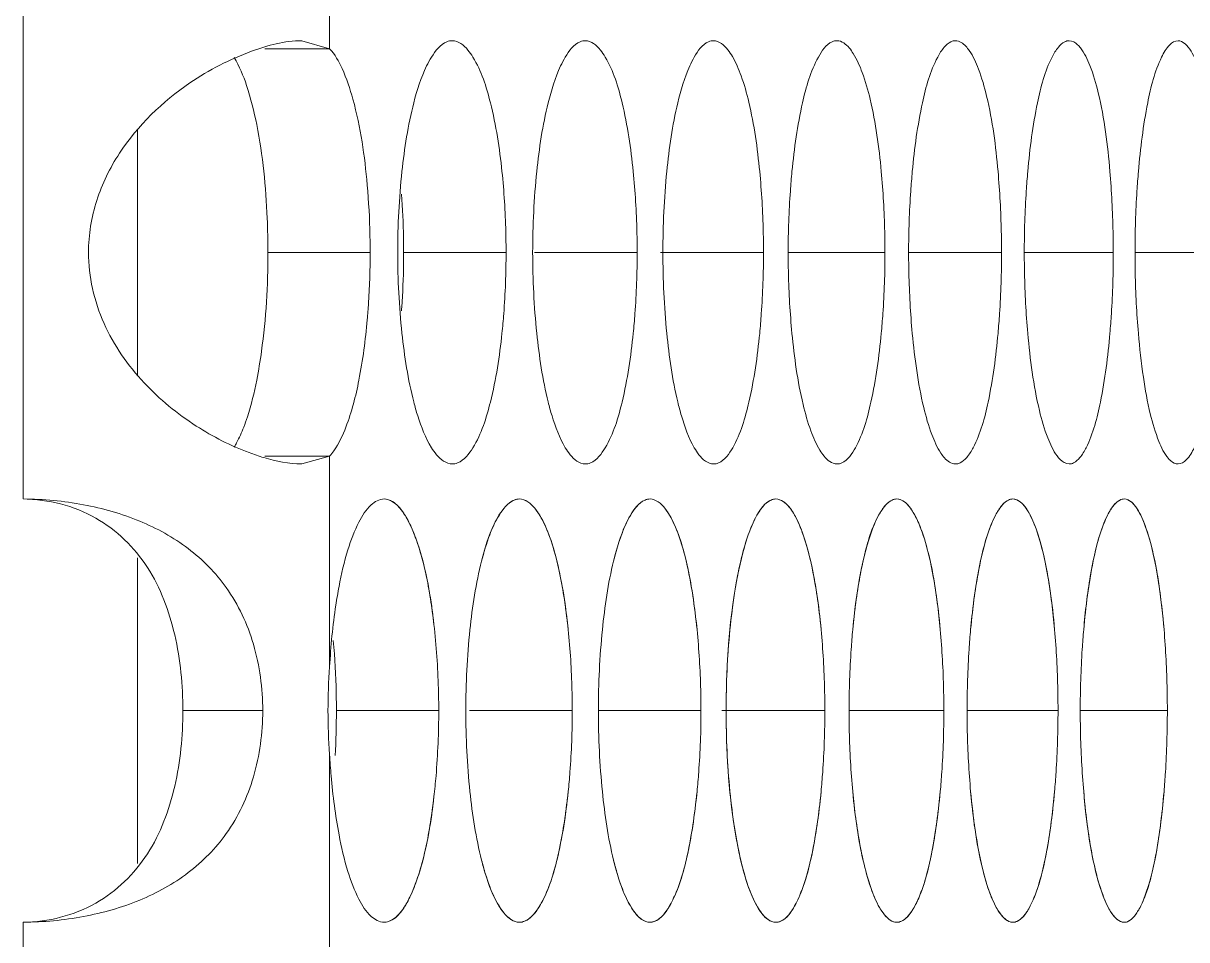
# Model space of a CAD drawing. Header units: millimetres. Extents: x 1177 to 4147, y 93 to 2194.
# Drawn here: x 2891.19 to 2907.68, y 1407.81 to 1420.8 of the extents above; entities that cross this region are included whole.
import ezdxf

# ---------------------------------------------------------------- set-up
doc = ezdxf.new("R2010")
doc.units = ezdxf.units.MM
doc.header["$LTSCALE"] = 0.1
doc.layers.get('0').update_dxf_attribs({"lineweight": 13})
doc.layers.add('标注', color=251, linetype='Continuous', lineweight=9)

msp = doc.modelspace()

# ---------------------------------------------------------------- linework, layer by layer
for p, q in [((2895.532, 1420.441), (2895.532, 1423.428)), ((2891.191, 1414.058), (2891.191, 1421.049)), ((2891.191, 1414.058), (2891.191, 1421.049)), ((2895.532, 1411.679), (2895.532, 1414.666)), ((2895.532, 1407.45), (2895.532, 1410.437)), ((2891.191, 1401.068), (2891.191, 1408.058)), ((2891.191, 1401.068), (2891.191, 1408.058))]:
    msp.add_line(p, q)
at = {"layer": '标注'}
for p, q in [((2895.532, 1420.441), (2895.137, 1420.553)), ((2894.616, 1420.441), (2895.532, 1420.441)), ((2892.81, 1419.292), (2892.81, 1415.815)), ((2894.658, 1417.554), (2896.106, 1417.554)), ((2896.581, 1417.554), (2898.032, 1417.554)), ((2898.435, 1417.554), (2899.89, 1417.554)), ((2900.221, 1417.554), (2901.68, 1417.554)), ((2902.029, 1417.554), (2903.401, 1417.554)), ((2903.736, 1417.554), (2905.053, 1417.554)), ((2905.375, 1417.554), (2906.636, 1417.554)), ((2906.944, 1417.554), (2908.15, 1417.554)), ((2894.616, 1414.666), (2895.532, 1414.666)), ((2895.137, 1414.554), (2895.532, 1414.666)), ((2892.81, 1413.226), (2892.81, 1408.891)), ((2892.81, 1413.226), (2892.81, 1408.891)), ((2893.453, 1411.058), (2894.584, 1411.058)), ((2893.453, 1411.058), (2894.584, 1411.058)), ((2895.628, 1411.058), (2897.078, 1411.058)), ((2895.628, 1411.058), (2897.078, 1411.058)), ((2897.516, 1411.058), (2898.97, 1411.058)), ((2897.516, 1411.058), (2898.97, 1411.058)), ((2899.337, 1411.058), (2900.794, 1411.058)), ((2899.337, 1411.058), (2900.794, 1411.058)), ((2901.089, 1411.058), (2902.549, 1411.058)), ((2901.089, 1411.058), (2902.549, 1411.058)), ((2902.892, 1411.058), (2904.235, 1411.058)), ((2902.892, 1411.058), (2904.235, 1411.058)), ((2904.564, 1411.058), (2905.853, 1411.058)), ((2904.564, 1411.058), (2905.853, 1411.058)), ((2906.168, 1411.058), (2907.402, 1411.058)), ((2906.168, 1411.058), (2907.402, 1411.058))]:
    msp.add_line(p, q, dxfattribs=at)
for centre, radius, start, end in [((2904.136, 1411.051), 8.627, 175.8208, 179.9495), ((2904.136, 1411.051), 8.627, 175.8208, 179.9495), ((2904.136, 1411.066), 8.627, 180.0505, 184.1792), ((2904.136, 1411.066), 8.627, 180.0505, 184.1792), ((2884.338, 1411.058), 11.29, 356.7614, 0.0035), ((2884.338, 1411.058), 11.29, 356.7614, 0.0035)]:
    msp.add_arc(centre, radius, start, end, dxfattribs=at)
for points, knots in [([(2895.137, 1420.553), (2894.895, 1420.553), (2894.332, 1420.403), (2893.824, 1420.139), (2893.553, 1419.955)], [0, 0, 0, 0, 0.425121, 1, 1, 1, 1]), ([(2897.27, 1420.554), (2897.244, 1420.554), (2897.116, 1420.524), (2897.03, 1420.409), (2896.976, 1420.322)], [0, 0, 0, 0, 0.199148, 1, 1, 1, 1]), ([(2897.563, 1420.322), (2897.541, 1420.356), (2897.472, 1420.459), (2897.356, 1420.554), (2897.27, 1420.554)], [0, 0, 0, 0, 0.321082, 1, 1, 1, 1]), ([(2899.155, 1420.554), (2899.131, 1420.554), (2899.005, 1420.524), (2898.923, 1420.408), (2898.871, 1420.322)], [0, 0, 0, 0, 0.196477, 1, 1, 1, 1]), ([(2899.437, 1420.322), (2899.417, 1420.356), (2899.351, 1420.458), (2899.239, 1420.554), (2899.155, 1420.554)], [0, 0, 0, 0, 0.324295, 1, 1, 1, 1]), ([(2900.972, 1420.554), (2900.948, 1420.554), (2900.825, 1420.523), (2900.748, 1420.408), (2900.699, 1420.322)], [0, 0, 0, 0, 0.193636, 1, 1, 1, 1]), ([(2901.239, 1420.33), (2901.22, 1420.363), (2901.158, 1420.46), (2901.052, 1420.554), (2900.972, 1420.554)], [0, 0, 0, 0, 0.326204, 1, 1, 1, 1]), ([(2902.72, 1420.554), (2902.698, 1420.554), (2902.577, 1420.522), (2902.505, 1420.407), (2902.458, 1420.322)], [0, 0, 0, 0, 0.190615, 1, 1, 1, 1]), ([(2902.951, 1420.373), (2902.934, 1420.4), (2902.879, 1420.48), (2902.788, 1420.554), (2902.72, 1420.554)], [0, 0, 0, 0, 0.321102, 1, 1, 1, 1]), ([(2904.4, 1420.554), (2904.378, 1420.554), (2904.315, 1420.537), (2904.225, 1420.453), (2904.174, 1420.371), (2904.148, 1420.322)], [0, 0, 0, 0, 0.185665, 0.530478, 1, 1, 1, 1]), ([(2904.595, 1420.415), (2904.58, 1420.436), (2904.532, 1420.499), (2904.456, 1420.554), (2904.4, 1420.554)], [0, 0, 0, 0, 0.314447, 1, 1, 1, 1]), ([(2906.011, 1420.554), (2905.99, 1420.554), (2905.928, 1420.536), (2905.843, 1420.453), (2905.794, 1420.371), (2905.769, 1420.322)], [0, 0, 0, 0, 0.182292, 0.52599, 1, 1, 1, 1]), ([(2906.17, 1420.453), (2906.158, 1420.468), (2906.117, 1420.516), (2906.055, 1420.554), (2906.011, 1420.554)], [0, 0, 0, 0, 0.305886, 1, 1, 1, 1]), ([(2907.553, 1420.554), (2907.509, 1420.554), (2907.404, 1420.483), (2907.351, 1420.384), (2907.321, 1420.322)], [0, 0, 0, 0, 0.389659, 1, 1, 1, 1]), ([(2907.677, 1420.487), (2907.667, 1420.497), (2907.633, 1420.53), (2907.586, 1420.554), (2907.553, 1420.554)], [0, 0, 0, 0, 0.295107, 1, 1, 1, 1]), ([(2896.065, 1418.508), (2896.029, 1418.917), (2895.951, 1419.482), (2895.738, 1420.123), (2895.608, 1420.36), (2895.532, 1420.441)], [0, 0, 0, 0, 0.608781, 0.835781, 1, 1, 1, 1]), ([(2905.003, 1418.701), (2904.971, 1419.059), (2904.909, 1419.552), (2904.747, 1420.121), (2904.651, 1420.334), (2904.595, 1420.415)], [0, 0, 0, 0, 0.608586, 0.834685, 1, 1, 1, 1]), ([(2906.588, 1418.701), (2906.556, 1419.074), (2906.495, 1419.585), (2906.328, 1420.166), (2906.229, 1420.378), (2906.17, 1420.453)], [0, 0, 0, 0, 0.619614, 0.843153, 1, 1, 1, 1]), ([(2908.104, 1418.701), (2908.087, 1418.912), (2908.045, 1419.301), (2907.954, 1419.822), (2907.84, 1420.21), (2907.739, 1420.42), (2907.677, 1420.487)], [0, 0, 0, 0, 0.343252, 0.632232, 0.852748, 1, 1, 1, 1]), ([(2894.499, 1419.364), (2894.462, 1419.551), (2894.382, 1419.877), (2894.255, 1420.191), (2894.179, 1420.314)], [0, 0, 0, 0, 0.568754, 1, 1, 1, 1]), ([(2896.976, 1420.322), (2896.95, 1420.281), (2896.841, 1420.076), (2896.77, 1419.853), (2896.724, 1419.674)], [0, 0, 0, 0, 0.20579, 1, 1, 1, 1]), ([(2897.974, 1418.701), (2897.94, 1419.028), (2897.855, 1419.581), (2897.683, 1420.125), (2897.563, 1420.322)], [0, 0, 0, 0, 0.587706, 1, 1, 1, 1]), ([(2898.871, 1420.322), (2898.847, 1420.281), (2898.741, 1420.075), (2898.673, 1419.852), (2898.629, 1419.674)], [0, 0, 0, 0, 0.205098, 1, 1, 1, 1]), ([(2899.834, 1418.701), (2899.801, 1419.028), (2899.719, 1419.579), (2899.555, 1420.124), (2899.437, 1420.322)], [0, 0, 0, 0, 0.588565, 1, 1, 1, 1]), ([(2900.699, 1420.322), (2900.675, 1420.281), (2900.573, 1420.075), (2900.508, 1419.852), (2900.465, 1419.674)], [0, 0, 0, 0, 0.204414, 1, 1, 1, 1]), ([(2901.626, 1418.701), (2901.594, 1419.03), (2901.531, 1419.489), (2901.38, 1420.03), (2901.29, 1420.243), (2901.239, 1420.33)], [0, 0, 0, 0, 0.590197, 0.820528, 1, 1, 1, 1]), ([(2902.458, 1420.322), (2902.347, 1420.122), (2902.192, 1419.578), (2902.115, 1419.028), (2902.083, 1418.701)], [0, 0, 0, 0, 0.410076, 1, 1, 1, 1]), ([(2903.349, 1418.701), (2903.316, 1419.045), (2903.254, 1419.52), (2903.098, 1420.075), (2903.004, 1420.289), (2902.951, 1420.373)], [0, 0, 0, 0, 0.598831, 0.827178, 1, 1, 1, 1]), ([(2904.148, 1420.322), (2904.041, 1420.121), (2903.893, 1419.577), (2903.818, 1419.028), (2903.788, 1418.701)], [0, 0, 0, 0, 0.409275, 1, 1, 1, 1]), ([(2905.769, 1420.322), (2905.666, 1420.12), (2905.525, 1419.576), (2905.453, 1419.027), (2905.424, 1418.701)], [0, 0, 0, 0, 0.408497, 1, 1, 1, 1]), ([(2907.321, 1420.322), (2907.222, 1420.119), (2907.088, 1419.575), (2907.019, 1419.027), (2906.992, 1418.701)], [0, 0, 0, 0, 0.407744, 1, 1, 1, 1]), ([(2893.553, 1419.955), (2893.164, 1419.69), (2892.628, 1419.177), (2892.197, 1418.301), (2892.116, 1417.802), (2892.116, 1417.554)], [0, 0, 0, 0, 0.48685, 0.742674, 1, 1, 1, 1]), ([(2896.724, 1419.674), (2896.642, 1419.355), (2896.533, 1418.649), (2896.497, 1417.936), (2896.497, 1417.554)], [0, 0, 0, 0, 0.462348, 1, 1, 1, 1]), ([(2898.629, 1419.674), (2898.549, 1419.355), (2898.445, 1418.648), (2898.409, 1417.936), (2898.409, 1417.554)], [0, 0, 0, 0, 0.462125, 1, 1, 1, 1]), ([(2900.465, 1419.674), (2900.388, 1419.355), (2900.288, 1418.648), (2900.254, 1417.936), (2900.254, 1417.554)], [0, 0, 0, 0, 0.461908, 1, 1, 1, 1]), ([(2894.658, 1417.554), (2894.658, 1417.715), (2894.644, 1418.321), (2894.586, 1418.928), (2894.499, 1419.364)], [0, 0, 0, 0, 0.265985, 1, 1, 1, 1]), ([(2898.032, 1417.554), (2898.032, 1417.651), (2898.027, 1418.034), (2898.004, 1418.417), (2897.974, 1418.701)], [0, 0, 0, 0, 0.255763, 1, 1, 1, 1]), ([(2899.89, 1417.554), (2899.89, 1417.651), (2899.885, 1418.034), (2899.863, 1418.417), (2899.834, 1418.701)], [0, 0, 0, 0, 0.25579, 1, 1, 1, 1]), ([(2901.68, 1417.554), (2901.68, 1417.651), (2901.675, 1418.034), (2901.653, 1418.417), (2901.626, 1418.701)], [0, 0, 0, 0, 0.255815, 1, 1, 1, 1]), ([(2902.083, 1418.701), (2902.074, 1418.608), (2902.043, 1418.227), (2902.029, 1417.844), (2902.029, 1417.554)], [0, 0, 0, 0, 0.242084, 1, 1, 1, 1]), ([(2903.401, 1417.554), (2903.401, 1417.651), (2903.396, 1418.034), (2903.375, 1418.417), (2903.349, 1418.701)], [0, 0, 0, 0, 0.25584, 1, 1, 1, 1]), ([(2903.788, 1418.701), (2903.78, 1418.608), (2903.749, 1418.227), (2903.736, 1417.844), (2903.736, 1417.554)], [0, 0, 0, 0, 0.242044, 1, 1, 1, 1]), ([(2905.053, 1417.554), (2905.053, 1417.651), (2905.048, 1418.034), (2905.028, 1418.417), (2905.003, 1418.701)], [0, 0, 0, 0, 0.255864, 1, 1, 1, 1]), ([(2905.424, 1418.701), (2905.416, 1418.608), (2905.387, 1418.227), (2905.375, 1417.844), (2905.375, 1417.554)], [0, 0, 0, 0, 0.242005, 1, 1, 1, 1]), ([(2906.636, 1417.554), (2906.636, 1417.651), (2906.632, 1418.034), (2906.612, 1418.417), (2906.588, 1418.701)], [0, 0, 0, 0, 0.255886, 1, 1, 1, 1]), ([(2906.992, 1418.701), (2906.984, 1418.608), (2906.956, 1418.227), (2906.944, 1417.844), (2906.944, 1417.554)], [0, 0, 0, 0, 0.241968, 1, 1, 1, 1]), ([(2896.106, 1417.554), (2896.106, 1417.634), (2896.103, 1417.953), (2896.086, 1418.271), (2896.065, 1418.508)], [0, 0, 0, 0, 0.253876, 1, 1, 1, 1]), ([(2896.581, 1417.554), (2896.581, 1417.623), (2896.578, 1417.899), (2896.566, 1418.175), (2896.551, 1418.38)], [0, 0, 0, 0, 0.252958, 1, 1, 1, 1]), ([(2892.116, 1417.554), (2892.116, 1417.21), (2892.273, 1416.52), (2892.859, 1415.686), (2893.591, 1415.088), (2894.129, 1414.813), (2894.391, 1414.715)], [0, 0, 0, 0, 0.268228, 0.532568, 0.782157, 1, 1, 1, 1]), ([(2894.499, 1415.743), (2894.526, 1415.879), (2894.623, 1416.477), (2894.658, 1417.085), (2894.658, 1417.554)], [0, 0, 0, 0, 0.228138, 1, 1, 1, 1]), ([(2896.065, 1416.599), (2896.072, 1416.677), (2896.096, 1416.995), (2896.106, 1417.313), (2896.106, 1417.554)], [0, 0, 0, 0, 0.244708, 1, 1, 1, 1]), ([(2896.497, 1417.554), (2896.497, 1417.171), (2896.533, 1416.458), (2896.642, 1415.752), (2896.724, 1415.433)], [0, 0, 0, 0, 0.537652, 1, 1, 1, 1]), ([(2896.551, 1416.727), (2896.556, 1416.795), (2896.573, 1417.07), (2896.581, 1417.346), (2896.581, 1417.554)], [0, 0, 0, 0, 0.246013, 1, 1, 1, 1]), ([(2897.974, 1416.406), (2897.984, 1416.499), (2898.018, 1416.88), (2898.032, 1417.263), (2898.032, 1417.554)], [0, 0, 0, 0, 0.24218, 1, 1, 1, 1]), ([(2898.409, 1417.554), (2898.409, 1417.171), (2898.445, 1416.459), (2898.549, 1415.752), (2898.629, 1415.433)], [0, 0, 0, 0, 0.537875, 1, 1, 1, 1]), ([(2899.834, 1416.406), (2899.843, 1416.499), (2899.876, 1416.88), (2899.89, 1417.263), (2899.89, 1417.554)], [0, 0, 0, 0, 0.242136, 1, 1, 1, 1]), ([(2900.254, 1417.554), (2900.254, 1417.171), (2900.288, 1416.459), (2900.388, 1415.752), (2900.465, 1415.433)], [0, 0, 0, 0, 0.538092, 1, 1, 1, 1]), ([(2901.626, 1416.406), (2901.635, 1416.499), (2901.666, 1416.88), (2901.68, 1417.263), (2901.68, 1417.554)], [0, 0, 0, 0, 0.242094, 1, 1, 1, 1]), ([(2902.029, 1417.554), (2902.029, 1417.456), (2902.034, 1417.073), (2902.056, 1416.69), (2902.083, 1416.406)], [0, 0, 0, 0, 0.25582, 1, 1, 1, 1]), ([(2903.349, 1416.406), (2903.357, 1416.499), (2903.388, 1416.88), (2903.401, 1417.263), (2903.401, 1417.554)], [0, 0, 0, 0, 0.242053, 1, 1, 1, 1]), ([(2903.736, 1417.554), (2903.736, 1417.456), (2903.741, 1417.073), (2903.762, 1416.69), (2903.788, 1416.406)], [0, 0, 0, 0, 0.255845, 1, 1, 1, 1]), ([(2905.003, 1416.406), (2905.011, 1416.499), (2905.04, 1416.88), (2905.053, 1417.263), (2905.053, 1417.554)], [0, 0, 0, 0, 0.242014, 1, 1, 1, 1]), ([(2905.375, 1417.554), (2905.375, 1417.456), (2905.379, 1417.073), (2905.399, 1416.69), (2905.424, 1416.406)], [0, 0, 0, 0, 0.255868, 1, 1, 1, 1]), ([(2906.588, 1416.406), (2906.596, 1416.499), (2906.624, 1416.88), (2906.636, 1417.263), (2906.636, 1417.554)], [0, 0, 0, 0, 0.241977, 1, 1, 1, 1]), ([(2906.944, 1417.554), (2906.944, 1417.456), (2906.948, 1417.073), (2906.967, 1416.69), (2906.992, 1416.406)], [0, 0, 0, 0, 0.255891, 1, 1, 1, 1]), ([(2895.763, 1415.078), (2895.846, 1415.292), (2895.973, 1415.798), (2896.04, 1416.313), (2896.065, 1416.599)], [0, 0, 0, 0, 0.444382, 1, 1, 1, 1]), ([(2897.563, 1414.785), (2897.683, 1414.982), (2897.855, 1415.527), (2897.94, 1416.079), (2897.974, 1416.406)], [0, 0, 0, 0, 0.412294, 1, 1, 1, 1]), ([(2899.437, 1414.785), (2899.555, 1414.983), (2899.719, 1415.528), (2899.801, 1416.079), (2899.834, 1416.406)], [0, 0, 0, 0, 0.411435, 1, 1, 1, 1]), ([(2901.244, 1414.785), (2901.357, 1414.984), (2901.515, 1415.529), (2901.594, 1416.079), (2901.626, 1416.406)], [0, 0, 0, 0, 0.410597, 1, 1, 1, 1]), ([(2902.083, 1416.406), (2902.116, 1416.068), (2902.179, 1415.599), (2902.334, 1415.05), (2902.426, 1414.836), (2902.478, 1414.75)], [0, 0, 0, 0, 0.595352, 0.824536, 1, 1, 1, 1]), ([(2902.982, 1414.785), (2903.091, 1414.985), (2903.243, 1415.53), (2903.318, 1416.079), (2903.349, 1416.406)], [0, 0, 0, 0, 0.409781, 1, 1, 1, 1]), ([(2903.788, 1416.406), (2903.821, 1416.053), (2903.884, 1415.567), (2904.044, 1415.004), (2904.139, 1414.79), (2904.194, 1414.708)], [0, 0, 0, 0, 0.604767, 0.831791, 1, 1, 1, 1]), ([(2904.651, 1414.785), (2904.756, 1414.986), (2904.901, 1415.531), (2904.974, 1416.08), (2905.003, 1416.406)], [0, 0, 0, 0, 0.408988, 1, 1, 1, 1]), ([(2905.424, 1416.406), (2905.457, 1416.038), (2905.52, 1415.535), (2905.685, 1414.958), (2905.783, 1414.745), (2905.84, 1414.668)], [0, 0, 0, 0, 0.615423, 0.839991, 1, 1, 1, 1]), ([(2906.251, 1414.785), (2906.353, 1414.987), (2906.491, 1415.532), (2906.56, 1416.08), (2906.588, 1416.406)], [0, 0, 0, 0, 0.408219, 1, 1, 1, 1]), ([(2906.992, 1416.406), (2907.009, 1416.198), (2907.051, 1415.815), (2907.143, 1415.301), (2907.257, 1414.913), (2907.357, 1414.702), (2907.417, 1414.632)], [0, 0, 0, 0, 0.339935, 0.62764, 0.849308, 1, 1, 1, 1]), ([(2894.315, 1415.077), (2894.334, 1415.125), (2894.41, 1415.342), (2894.464, 1415.567), (2894.499, 1415.743)], [0, 0, 0, 0, 0.222237, 1, 1, 1, 1]), ([(2896.724, 1415.433), (2896.741, 1415.367), (2896.805, 1415.144), (2896.889, 1414.924), (2896.976, 1414.785)], [0, 0, 0, 0, 0.294324, 1, 1, 1, 1]), ([(2898.629, 1415.433), (2898.645, 1415.367), (2898.707, 1415.145), (2898.788, 1414.925), (2898.871, 1414.785)], [0, 0, 0, 0, 0.294922, 1, 1, 1, 1]), ([(2900.465, 1415.433), (2900.481, 1415.367), (2900.54, 1415.145), (2900.618, 1414.926), (2900.699, 1414.785)], [0, 0, 0, 0, 0.29551, 1, 1, 1, 1]), ([(2894.179, 1414.793), (2894.192, 1414.813), (2894.244, 1414.904), (2894.286, 1415.001), (2894.315, 1415.077)], [0, 0, 0, 0, 0.224904, 1, 1, 1, 1]), ([(2895.532, 1414.666), (2895.554, 1414.69), (2895.652, 1414.815), (2895.718, 1414.961), (2895.763, 1415.078)], [0, 0, 0, 0, 0.205277, 1, 1, 1, 1]), ([(2896.976, 1414.785), (2896.997, 1414.751), (2897.067, 1414.648), (2897.184, 1414.554), (2897.27, 1414.554)], [0, 0, 0, 0, 0.321073, 1, 1, 1, 1]), ([(2897.27, 1414.554), (2897.295, 1414.554), (2897.424, 1414.583), (2897.509, 1414.698), (2897.563, 1414.785)], [0, 0, 0, 0, 0.199481, 1, 1, 1, 1]), ([(2898.871, 1414.785), (2898.892, 1414.751), (2898.959, 1414.649), (2899.071, 1414.554), (2899.155, 1414.554)], [0, 0, 0, 0, 0.324264, 1, 1, 1, 1]), ([(2899.155, 1414.554), (2899.18, 1414.554), (2899.306, 1414.583), (2899.386, 1414.699), (2899.437, 1414.785)], [0, 0, 0, 0, 0.196798, 1, 1, 1, 1]), ([(2900.699, 1414.785), (2900.719, 1414.751), (2900.782, 1414.651), (2900.89, 1414.554), (2900.972, 1414.554)], [0, 0, 0, 0, 0.327612, 1, 1, 1, 1]), ([(2900.972, 1414.554), (2900.996, 1414.554), (2901.119, 1414.584), (2901.195, 1414.699), (2901.244, 1414.785)], [0, 0, 0, 0, 0.193945, 1, 1, 1, 1]), ([(2902.72, 1414.554), (2902.743, 1414.554), (2902.864, 1414.585), (2902.935, 1414.7), (2902.982, 1414.785)], [0, 0, 0, 0, 0.190909, 1, 1, 1, 1]), ([(2904.4, 1414.554), (2904.422, 1414.554), (2904.485, 1414.57), (2904.574, 1414.654), (2904.625, 1414.736), (2904.651, 1414.785)], [0, 0, 0, 0, 0.185919, 0.530524, 1, 1, 1, 1]), ([(2906.011, 1414.554), (2906.032, 1414.554), (2906.093, 1414.57), (2906.178, 1414.654), (2906.226, 1414.736), (2906.251, 1414.785)], [0, 0, 0, 0, 0.18253, 0.526009, 1, 1, 1, 1]), ([(2907.553, 1414.554), (2907.596, 1414.554), (2907.701, 1414.624), (2907.752, 1414.723), (2907.782, 1414.785)], [0, 0, 0, 0, 0.389686, 1, 1, 1, 1]), ([(2894.391, 1414.715), (2894.459, 1414.689), (2894.701, 1414.608), (2894.955, 1414.554), (2895.137, 1414.554)], [0, 0, 0, 0, 0.288359, 1, 1, 1, 1]), ([(2902.478, 1414.75), (2902.496, 1414.721), (2902.553, 1414.635), (2902.649, 1414.554), (2902.72, 1414.554)], [0, 0, 0, 0, 0.324647, 1, 1, 1, 1]), ([(2904.194, 1414.708), (2904.209, 1414.685), (2904.259, 1414.615), (2904.34, 1414.554), (2904.4, 1414.554)], [0, 0, 0, 0, 0.318608, 1, 1, 1, 1]), ([(2905.84, 1414.668), (2905.853, 1414.651), (2905.896, 1414.597), (2905.963, 1414.554), (2906.011, 1414.554)], [0, 0, 0, 0, 0.310747, 1, 1, 1, 1]), ([(2907.417, 1414.632), (2907.428, 1414.62), (2907.464, 1414.582), (2907.516, 1414.554), (2907.553, 1414.554)], [0, 0, 0, 0, 0.300688, 1, 1, 1, 1]), ([(2894.067, 1412.802), (2893.918, 1413.011), (2893.546, 1413.389), (2892.84, 1413.778), (2892.04, 1414.004), (2891.477, 1414.056), (2891.191, 1414.058)], [0, 0, 0, 0, 0.237278, 0.48061, 0.736199, 1, 1, 1, 1]), ([(2893.453, 1411.058), (2893.453, 1411.418), (2893.385, 1412.124), (2893.02, 1413.121), (2892.252, 1413.878), (2891.545, 1414.054), (2891.191, 1414.058)], [0, 0, 0, 0, 0.257867, 0.504597, 0.746083, 1, 1, 1, 1]), ([(2894.067, 1412.802), (2893.918, 1413.011), (2893.546, 1413.389), (2892.84, 1413.778), (2892.04, 1414.004), (2891.477, 1414.056), (2891.191, 1414.058)], [0, 0, 0, 0, 0.237278, 0.48061, 0.736199, 1, 1, 1, 1]), ([(2893.453, 1411.058), (2893.453, 1411.418), (2893.385, 1412.124), (2893.02, 1413.121), (2892.252, 1413.878), (2891.545, 1414.054), (2891.191, 1414.058)], [0, 0, 0, 0, 0.257867, 0.504597, 0.746083, 1, 1, 1, 1]), ([(2896.304, 1414.058), (2896.237, 1414.058), (2896.078, 1413.964), (2895.918, 1413.699), (2895.77, 1413.305), (2895.699, 1412.993), (2895.666, 1412.818)], [0, 0, 0, 0, 0.138263, 0.343336, 0.632179, 1, 1, 1, 1]), ([(2896.304, 1414.058), (2896.237, 1414.058), (2896.078, 1413.964), (2895.918, 1413.699), (2895.77, 1413.305), (2895.699, 1412.993), (2895.666, 1412.818)], [0, 0, 0, 0, 0.138263, 0.343336, 0.632179, 1, 1, 1, 1]), ([(2897.011, 1412.277), (2896.983, 1412.521), (2896.916, 1412.959), (2896.78, 1413.461), (2896.64, 1413.768), (2896.523, 1413.954), (2896.389, 1414.058), (2896.304, 1414.058)], [0, 0, 0, 0, 0.369087, 0.664261, 0.77961, 0.872651, 1, 1, 1, 1]), ([(2896.542, 1413.91), (2896.525, 1413.933), (2896.463, 1414.003), (2896.37, 1414.058), (2896.304, 1414.058)], [0, 0, 0, 0, 0.303752, 1, 1, 1, 1]), ([(2898.221, 1414.058), (2898.098, 1414.058), (2897.922, 1413.841), (2897.786, 1413.531), (2897.717, 1413.305), (2897.685, 1413.179)], [0, 0, 0, 0, 0.347958, 0.635186, 1, 1, 1, 1]), ([(2898.221, 1414.058), (2898.196, 1414.058), (2898.069, 1414.029), (2897.985, 1413.913), (2897.932, 1413.827)], [0, 0, 0, 0, 0.197833, 1, 1, 1, 1]), ([(2898.912, 1412.206), (2898.886, 1412.459), (2898.822, 1412.914), (2898.692, 1413.436), (2898.553, 1413.756), (2898.439, 1413.947), (2898.306, 1414.058), (2898.221, 1414.058)], [0, 0, 0, 0, 0.371587, 0.6686, 0.783763, 0.876035, 1, 1, 1, 1]), ([(2898.509, 1413.827), (2898.488, 1413.861), (2898.42, 1413.963), (2898.306, 1414.058), (2898.221, 1414.058)], [0, 0, 0, 0, 0.322669, 1, 1, 1, 1]), ([(2900.072, 1414.058), (2899.951, 1414.058), (2899.783, 1413.838), (2899.653, 1413.53), (2899.586, 1413.304), (2899.555, 1413.179)], [0, 0, 0, 0, 0.344008, 0.632418, 1, 1, 1, 1]), ([(2900.072, 1414.058), (2900.048, 1414.058), (2899.923, 1414.028), (2899.844, 1413.913), (2899.794, 1413.827)], [0, 0, 0, 0, 0.195078, 1, 1, 1, 1]), ([(2900.738, 1412.206), (2900.713, 1412.459), (2900.652, 1412.913), (2900.526, 1413.435), (2900.392, 1413.756), (2900.283, 1413.945), (2900.155, 1414.058), (2900.072, 1414.058)], [0, 0, 0, 0, 0.373536, 0.671578, 0.786749, 0.87859, 1, 1, 1, 1]), ([(2900.349, 1413.827), (2900.329, 1413.861), (2900.265, 1413.962), (2900.155, 1414.058), (2900.072, 1414.058)], [0, 0, 0, 0, 0.32596, 1, 1, 1, 1]), ([(2901.855, 1414.058), (2901.737, 1414.058), (2901.575, 1413.836), (2901.451, 1413.53), (2901.345, 1413.155), (2901.262, 1412.706), (2901.175, 1411.999), (2901.15, 1411.441), (2901.15, 1411.058)], [0, 0, 0, 0, 0.111545, 0.206545, 0.328035, 0.473731, 0.638415, 1, 1, 1, 1]), ([(2901.855, 1414.058), (2901.832, 1414.058), (2901.71, 1414.027), (2901.635, 1413.912), (2901.587, 1413.827)], [0, 0, 0, 0, 0.192149, 1, 1, 1, 1]), ([(2902.496, 1412.206), (2902.472, 1412.459), (2902.412, 1412.913), (2902.292, 1413.434), (2902.163, 1413.756), (2902.059, 1413.943), (2901.935, 1414.058), (2901.855, 1414.058)], [0, 0, 0, 0, 0.375478, 0.674554, 0.789741, 0.881162, 1, 1, 1, 1]), ([(2902.104, 1413.857), (2902.086, 1413.887), (2902.027, 1413.975), (2901.928, 1414.058), (2901.855, 1414.058)], [0, 0, 0, 0, 0.323826, 1, 1, 1, 1]), ([(2903.569, 1414.058), (2903.49, 1414.058), (2903.371, 1413.941), (2903.271, 1413.755), (2903.145, 1413.434), (2903.027, 1412.912), (2902.968, 1412.459), (2902.944, 1412.206)], [0, 0, 0, 0, 0.116497, 0.207648, 0.322936, 0.622968, 1, 1, 1, 1]), ([(2903.569, 1414.058), (2903.546, 1414.058), (2903.482, 1414.042), (2903.39, 1413.959), (2903.338, 1413.876), (2903.311, 1413.827)], [0, 0, 0, 0, 0.187277, 0.53264, 1, 1, 1, 1]), ([(2904.184, 1412.206), (2904.161, 1412.459), (2904.104, 1412.912), (2903.989, 1413.434), (2903.865, 1413.755), (2903.766, 1413.941), (2903.647, 1414.058), (2903.569, 1414.058)], [0, 0, 0, 0, 0.377411, 0.677525, 0.792735, 0.883746, 1, 1, 1, 1]), ([(2903.782, 1413.899), (2903.766, 1413.923), (2903.714, 1413.995), (2903.63, 1414.058), (2903.569, 1414.058)], [0, 0, 0, 0, 0.31799, 1, 1, 1, 1]), ([(2905.214, 1414.058), (2905.138, 1414.058), (2905.023, 1413.939), (2904.928, 1413.755), (2904.807, 1413.433), (2904.694, 1412.912), (2904.638, 1412.459), (2904.615, 1412.206)], [0, 0, 0, 0, 0.113909, 0.204659, 0.319975, 0.621044, 1, 1, 1, 1]), ([(2905.214, 1414.058), (2905.192, 1414.058), (2905.13, 1414.041), (2905.042, 1413.958), (2904.993, 1413.876), (2904.967, 1413.827)], [0, 0, 0, 0, 0.184004, 0.528262, 1, 1, 1, 1]), ([(2905.804, 1412.206), (2905.782, 1412.459), (2905.727, 1412.912), (2905.617, 1413.433), (2905.498, 1413.755), (2905.404, 1413.939), (2905.29, 1414.058), (2905.214, 1414.058)], [0, 0, 0, 0, 0.379331, 0.680485, 0.795727, 0.886339, 1, 1, 1, 1]), ([(2905.391, 1413.939), (2905.378, 1413.957), (2905.333, 1414.013), (2905.264, 1414.058), (2905.214, 1414.058)], [0, 0, 0, 0, 0.310426, 1, 1, 1, 1]), ([(2906.79, 1414.058), (2906.716, 1414.058), (2906.607, 1413.937), (2906.517, 1413.755), (2906.4, 1413.432), (2906.292, 1412.912), (2906.238, 1412.459), (2906.217, 1412.206)], [0, 0, 0, 0, 0.111317, 0.201676, 0.317029, 0.619135, 1, 1, 1, 1]), ([(2906.79, 1414.058), (2906.77, 1414.058), (2906.709, 1414.041), (2906.625, 1413.957), (2906.578, 1413.876), (2906.554, 1413.827)], [0, 0, 0, 0, 0.180528, 0.523661, 1, 1, 1, 1]), ([(2907.355, 1412.206), (2907.334, 1412.459), (2907.281, 1412.911), (2907.176, 1413.432), (2907.062, 1413.755), (2906.973, 1413.937), (2906.864, 1414.058), (2906.79, 1414.058)], [0, 0, 0, 0, 0.381235, 0.683429, 0.79871, 0.888936, 1, 1, 1, 1]), ([(2906.932, 1413.975), (2906.921, 1413.988), (2906.883, 1414.028), (2906.829, 1414.058), (2906.79, 1414.058)], [0, 0, 0, 0, 0.300787, 1, 1, 1, 1]), ([(2907.355, 1412.206), (2907.337, 1412.412), (2907.296, 1412.793), (2907.205, 1413.305), (2907.092, 1413.693), (2906.992, 1413.904), (2906.932, 1413.975)], [0, 0, 0, 0, 0.338668, 0.625811, 0.847843, 1, 1, 1, 1]), ([(2897.011, 1412.277), (2896.972, 1412.617), (2896.897, 1413.087), (2896.712, 1413.628), (2896.604, 1413.832), (2896.542, 1413.91)], [0, 0, 0, 0, 0.599408, 0.827175, 1, 1, 1, 1]), ([(2897.932, 1413.827), (2897.907, 1413.786), (2897.799, 1413.581), (2897.73, 1413.357), (2897.685, 1413.179)], [0, 0, 0, 0, 0.205443, 1, 1, 1, 1]), ([(2898.912, 1412.206), (2898.879, 1412.533), (2898.796, 1413.085), (2898.628, 1413.629), (2898.509, 1413.827)], [0, 0, 0, 0, 0.588138, 1, 1, 1, 1]), ([(2899.794, 1413.827), (2899.77, 1413.786), (2899.665, 1413.58), (2899.599, 1413.357), (2899.555, 1413.179)], [0, 0, 0, 0, 0.204755, 1, 1, 1, 1]), ([(2900.738, 1412.206), (2900.706, 1412.533), (2900.626, 1413.084), (2900.464, 1413.628), (2900.349, 1413.827)], [0, 0, 0, 0, 0.588987, 1, 1, 1, 1]), ([(2901.587, 1413.827), (2901.507, 1413.686), (2901.379, 1413.32), (2901.196, 1412.398), (2901.15, 1411.615), (2901.15, 1411.058)], [0, 0, 0, 0, 0.171591, 0.407652, 1, 1, 1, 1]), ([(2902.496, 1412.206), (2902.464, 1412.542), (2902.401, 1413.009), (2902.247, 1413.557), (2902.156, 1413.771), (2902.104, 1413.857)], [0, 0, 0, 0, 0.594383, 0.823753, 1, 1, 1, 1]), ([(2903.311, 1413.827), (2903.202, 1413.626), (2903.051, 1413.082), (2902.975, 1412.532), (2902.944, 1412.206)], [0, 0, 0, 0, 0.409673, 1, 1, 1, 1]), ([(2904.184, 1412.206), (2904.152, 1412.557), (2904.09, 1413.041), (2903.931, 1413.603), (2903.836, 1413.817), (2903.782, 1413.899)], [0, 0, 0, 0, 0.603559, 0.830818, 1, 1, 1, 1]), ([(2904.967, 1413.827), (2904.862, 1413.625), (2904.717, 1413.081), (2904.644, 1412.532), (2904.615, 1412.206)], [0, 0, 0, 0, 0.408883, 1, 1, 1, 1]), ([(2905.804, 1412.206), (2905.772, 1412.572), (2905.71, 1413.073), (2905.546, 1413.648), (2905.448, 1413.861), (2905.391, 1413.939)], [0, 0, 0, 0, 0.613931, 0.838792, 1, 1, 1, 1]), ([(2906.554, 1413.827), (2906.453, 1413.624), (2906.315, 1413.08), (2906.245, 1412.532), (2906.217, 1412.206)], [0, 0, 0, 0, 0.408118, 1, 1, 1, 1]), ([(2897.685, 1413.179), (2897.604, 1412.86), (2897.497, 1412.153), (2897.462, 1411.441), (2897.462, 1411.058)], [0, 0, 0, 0, 0.462235, 1, 1, 1, 1]), ([(2897.685, 1413.179), (2897.604, 1412.86), (2897.497, 1412.153), (2897.462, 1411.441), (2897.462, 1411.058)], [0, 0, 0, 0, 0.462235, 1, 1, 1, 1]), ([(2899.555, 1413.179), (2899.477, 1412.86), (2899.375, 1412.153), (2899.34, 1411.441), (2899.34, 1411.058)], [0, 0, 0, 0, 0.462016, 1, 1, 1, 1]), ([(2899.555, 1413.179), (2899.477, 1412.86), (2899.375, 1412.153), (2899.34, 1411.441), (2899.34, 1411.058)], [0, 0, 0, 0, 0.462016, 1, 1, 1, 1]), ([(2894.584, 1411.058), (2894.584, 1411.375), (2894.504, 1411.992), (2894.239, 1412.56), (2894.067, 1412.802)], [0, 0, 0, 0, 0.515812, 1, 1, 1, 1]), ([(2894.584, 1411.058), (2894.584, 1411.375), (2894.504, 1411.992), (2894.239, 1412.56), (2894.067, 1412.802)], [0, 0, 0, 0, 0.515812, 1, 1, 1, 1]), ([(2895.666, 1412.818), (2895.649, 1412.73), (2895.585, 1412.353), (2895.548, 1411.972), (2895.532, 1411.679)], [0, 0, 0, 0, 0.233018, 1, 1, 1, 1]), ([(2895.666, 1412.818), (2895.649, 1412.73), (2895.585, 1412.353), (2895.548, 1411.972), (2895.532, 1411.679)], [0, 0, 0, 0, 0.233018, 1, 1, 1, 1]), ([(2897.078, 1411.058), (2897.078, 1411.163), (2897.072, 1411.57), (2897.045, 1411.977), (2897.011, 1412.277)], [0, 0, 0, 0, 0.256515, 1, 1, 1, 1]), ([(2897.078, 1411.058), (2897.078, 1411.163), (2897.072, 1411.57), (2897.045, 1411.977), (2897.011, 1412.277)], [0, 0, 0, 0, 0.256515, 1, 1, 1, 1]), ([(2898.97, 1411.058), (2898.97, 1411.156), (2898.965, 1411.539), (2898.942, 1411.922), (2898.912, 1412.206)], [0, 0, 0, 0, 0.255777, 1, 1, 1, 1]), ([(2898.97, 1411.058), (2898.97, 1411.156), (2898.965, 1411.539), (2898.942, 1411.922), (2898.912, 1412.206)], [0, 0, 0, 0, 0.255777, 1, 1, 1, 1]), ([(2900.794, 1411.058), (2900.794, 1411.156), (2900.789, 1411.539), (2900.766, 1411.922), (2900.738, 1412.206)], [0, 0, 0, 0, 0.255803, 1, 1, 1, 1]), ([(2900.794, 1411.058), (2900.794, 1411.156), (2900.789, 1411.539), (2900.766, 1411.922), (2900.738, 1412.206)], [0, 0, 0, 0, 0.255803, 1, 1, 1, 1]), ([(2902.549, 1411.058), (2902.549, 1411.156), (2902.544, 1411.539), (2902.523, 1411.922), (2902.496, 1412.206)], [0, 0, 0, 0, 0.255828, 1, 1, 1, 1]), ([(2902.549, 1411.058), (2902.549, 1411.156), (2902.544, 1411.539), (2902.523, 1411.922), (2902.496, 1412.206)], [0, 0, 0, 0, 0.255828, 1, 1, 1, 1]), ([(2902.944, 1412.206), (2902.936, 1412.113), (2902.905, 1411.732), (2902.892, 1411.349), (2902.892, 1411.058)], [0, 0, 0, 0, 0.242063, 1, 1, 1, 1]), ([(2902.944, 1412.206), (2902.936, 1412.113), (2902.905, 1411.732), (2902.892, 1411.349), (2902.892, 1411.058)], [0, 0, 0, 0, 0.242063, 1, 1, 1, 1]), ([(2904.235, 1411.058), (2904.235, 1411.156), (2904.231, 1411.539), (2904.21, 1411.922), (2904.184, 1412.206)], [0, 0, 0, 0, 0.255852, 1, 1, 1, 1]), ([(2904.235, 1411.058), (2904.235, 1411.156), (2904.231, 1411.539), (2904.21, 1411.922), (2904.184, 1412.206)], [0, 0, 0, 0, 0.255852, 1, 1, 1, 1]), ([(2904.615, 1412.206), (2904.606, 1412.113), (2904.577, 1411.732), (2904.564, 1411.349), (2904.564, 1411.058)], [0, 0, 0, 0, 0.242024, 1, 1, 1, 1]), ([(2904.615, 1412.206), (2904.606, 1412.113), (2904.577, 1411.732), (2904.564, 1411.349), (2904.564, 1411.058)], [0, 0, 0, 0, 0.242024, 1, 1, 1, 1]), ([(2905.853, 1411.058), (2905.853, 1411.156), (2905.849, 1411.539), (2905.829, 1411.922), (2905.804, 1412.206)], [0, 0, 0, 0, 0.255875, 1, 1, 1, 1]), ([(2905.853, 1411.058), (2905.853, 1411.156), (2905.849, 1411.539), (2905.829, 1411.922), (2905.804, 1412.206)], [0, 0, 0, 0, 0.255875, 1, 1, 1, 1]), ([(2906.217, 1412.206), (2906.209, 1412.113), (2906.18, 1411.732), (2906.168, 1411.349), (2906.168, 1411.058)], [0, 0, 0, 0, 0.241986, 1, 1, 1, 1]), ([(2906.217, 1412.206), (2906.209, 1412.113), (2906.18, 1411.732), (2906.168, 1411.349), (2906.168, 1411.058)], [0, 0, 0, 0, 0.241986, 1, 1, 1, 1]), ([(2907.402, 1411.058), (2907.402, 1411.156), (2907.398, 1411.539), (2907.379, 1411.922), (2907.355, 1412.206)], [0, 0, 0, 0, 0.255897, 1, 1, 1, 1]), ([(2907.402, 1411.058), (2907.402, 1411.156), (2907.398, 1411.539), (2907.379, 1411.922), (2907.355, 1412.206)], [0, 0, 0, 0, 0.255897, 1, 1, 1, 1]), ([(2895.628, 1411.058), (2895.628, 1411.142), (2895.624, 1411.473), (2895.606, 1411.804), (2895.584, 1412.05)], [0, 0, 0, 0, 0.254236, 1, 1, 1, 1]), ([(2895.628, 1411.058), (2895.628, 1411.142), (2895.624, 1411.473), (2895.606, 1411.804), (2895.584, 1412.05)], [0, 0, 0, 0, 0.254236, 1, 1, 1, 1]), ([(2891.191, 1408.058), (2891.545, 1408.063), (2892.252, 1408.239), (2893.02, 1408.996), (2893.385, 1409.993), (2893.453, 1410.699), (2893.453, 1411.058)], [0, 0, 0, 0, 0.253917, 0.495403, 0.742133, 1, 1, 1, 1]), ([(2891.191, 1408.058), (2891.545, 1408.063), (2892.252, 1408.239), (2893.02, 1408.996), (2893.385, 1409.993), (2893.453, 1410.699), (2893.453, 1411.058)], [0, 0, 0, 0, 0.253917, 0.495403, 0.742133, 1, 1, 1, 1]), ([(2894.067, 1409.315), (2894.239, 1409.557), (2894.504, 1410.125), (2894.584, 1410.742), (2894.584, 1411.058)], [0, 0, 0, 0, 0.484188, 1, 1, 1, 1]), ([(2894.067, 1409.315), (2894.239, 1409.557), (2894.504, 1410.125), (2894.584, 1410.742), (2894.584, 1411.058)], [0, 0, 0, 0, 0.484188, 1, 1, 1, 1]), ([(2897.011, 1409.839), (2897.022, 1409.937), (2897.061, 1410.342), (2897.078, 1410.749), (2897.078, 1411.058)], [0, 0, 0, 0, 0.241125, 1, 1, 1, 1]), ([(2897.011, 1409.839), (2897.022, 1409.937), (2897.061, 1410.342), (2897.078, 1410.749), (2897.078, 1411.058)], [0, 0, 0, 0, 0.241125, 1, 1, 1, 1]), ([(2897.462, 1411.058), (2897.462, 1410.675), (2897.497, 1409.964), (2897.604, 1409.257), (2897.685, 1408.938)], [0, 0, 0, 0, 0.537765, 1, 1, 1, 1]), ([(2897.462, 1411.058), (2897.462, 1410.675), (2897.497, 1409.964), (2897.604, 1409.257), (2897.685, 1408.938)], [0, 0, 0, 0, 0.537765, 1, 1, 1, 1]), ([(2898.912, 1409.911), (2898.922, 1410.003), (2898.956, 1410.385), (2898.97, 1410.768), (2898.97, 1411.058)], [0, 0, 0, 0, 0.242158, 1, 1, 1, 1]), ([(2898.912, 1409.911), (2898.922, 1410.003), (2898.956, 1410.385), (2898.97, 1410.768), (2898.97, 1411.058)], [0, 0, 0, 0, 0.242158, 1, 1, 1, 1]), ([(2899.34, 1411.058), (2899.34, 1410.675), (2899.375, 1409.964), (2899.477, 1409.257), (2899.555, 1408.938)], [0, 0, 0, 0, 0.537984, 1, 1, 1, 1]), ([(2899.34, 1411.058), (2899.34, 1410.675), (2899.375, 1409.964), (2899.477, 1409.257), (2899.555, 1408.938)], [0, 0, 0, 0, 0.537984, 1, 1, 1, 1]), ([(2900.738, 1409.911), (2900.747, 1410.003), (2900.78, 1410.385), (2900.794, 1410.768), (2900.794, 1411.058)], [0, 0, 0, 0, 0.242115, 1, 1, 1, 1]), ([(2900.738, 1409.911), (2900.747, 1410.003), (2900.78, 1410.385), (2900.794, 1410.768), (2900.794, 1411.058)], [0, 0, 0, 0, 0.242115, 1, 1, 1, 1]), ([(2901.15, 1411.058), (2901.15, 1410.497), (2901.197, 1409.708), (2901.383, 1408.782), (2901.513, 1408.416), (2901.594, 1408.277)], [0, 0, 0, 0, 0.594289, 0.829953, 1, 1, 1, 1]), ([(2901.15, 1411.058), (2901.15, 1410.675), (2901.175, 1410.118), (2901.262, 1409.41), (2901.345, 1408.962), (2901.451, 1408.586), (2901.575, 1408.281), (2901.737, 1408.058), (2901.855, 1408.058)], [0, 0, 0, 0, 0.361585, 0.526269, 0.671965, 0.793455, 0.888455, 1, 1, 1, 1]), ([(2902.496, 1409.911), (2902.504, 1410.003), (2902.536, 1410.385), (2902.549, 1410.768), (2902.549, 1411.058)], [0, 0, 0, 0, 0.242073, 1, 1, 1, 1]), ([(2902.496, 1409.911), (2902.504, 1410.003), (2902.536, 1410.385), (2902.549, 1410.768), (2902.549, 1411.058)], [0, 0, 0, 0, 0.242073, 1, 1, 1, 1]), ([(2902.892, 1411.058), (2902.892, 1410.96), (2902.896, 1410.577), (2902.917, 1410.195), (2902.944, 1409.911)], [0, 0, 0, 0, 0.255833, 1, 1, 1, 1]), ([(2902.892, 1411.058), (2902.892, 1410.96), (2902.896, 1410.577), (2902.917, 1410.195), (2902.944, 1409.911)], [0, 0, 0, 0, 0.255833, 1, 1, 1, 1]), ([(2904.184, 1409.911), (2904.193, 1410.003), (2904.223, 1410.385), (2904.235, 1410.768), (2904.235, 1411.058)], [0, 0, 0, 0, 0.242033, 1, 1, 1, 1]), ([(2904.184, 1409.911), (2904.193, 1410.003), (2904.223, 1410.385), (2904.235, 1410.768), (2904.235, 1411.058)], [0, 0, 0, 0, 0.242033, 1, 1, 1, 1]), ([(2904.564, 1411.058), (2904.564, 1410.96), (2904.569, 1410.578), (2904.589, 1410.195), (2904.615, 1409.911)], [0, 0, 0, 0, 0.255857, 1, 1, 1, 1]), ([(2904.564, 1411.058), (2904.564, 1410.96), (2904.569, 1410.578), (2904.589, 1410.195), (2904.615, 1409.911)], [0, 0, 0, 0, 0.255857, 1, 1, 1, 1]), ([(2905.804, 1409.911), (2905.812, 1410.003), (2905.841, 1410.385), (2905.853, 1410.768), (2905.853, 1411.058)], [0, 0, 0, 0, 0.241995, 1, 1, 1, 1]), ([(2905.804, 1409.911), (2905.812, 1410.003), (2905.841, 1410.385), (2905.853, 1410.768), (2905.853, 1411.058)], [0, 0, 0, 0, 0.241995, 1, 1, 1, 1]), ([(2906.168, 1411.058), (2906.168, 1410.96), (2906.172, 1410.578), (2906.192, 1410.195), (2906.217, 1409.911)], [0, 0, 0, 0, 0.25588, 1, 1, 1, 1]), ([(2906.168, 1411.058), (2906.168, 1410.96), (2906.172, 1410.578), (2906.192, 1410.195), (2906.217, 1409.911)], [0, 0, 0, 0, 0.25588, 1, 1, 1, 1]), ([(2907.355, 1409.911), (2907.363, 1410.003), (2907.39, 1410.385), (2907.402, 1410.768), (2907.402, 1411.058)], [0, 0, 0, 0, 0.241958, 1, 1, 1, 1]), ([(2907.355, 1409.911), (2907.363, 1410.003), (2907.39, 1410.385), (2907.402, 1410.768), (2907.402, 1411.058)], [0, 0, 0, 0, 0.241958, 1, 1, 1, 1]), ([(2895.532, 1410.437), (2895.538, 1410.336), (2895.565, 1409.955), (2895.613, 1409.575), (2895.666, 1409.299)], [0, 0, 0, 0, 0.264818, 1, 1, 1, 1]), ([(2895.532, 1410.437), (2895.538, 1410.336), (2895.565, 1409.955), (2895.613, 1409.575), (2895.666, 1409.299)], [0, 0, 0, 0, 0.264818, 1, 1, 1, 1]), ([(2896.304, 1408.059), (2896.389, 1408.059), (2896.523, 1408.163), (2896.64, 1408.349), (2896.78, 1408.656), (2896.916, 1409.158), (2896.983, 1409.596), (2897.011, 1409.839)], [0, 0, 0, 0, 0.127349, 0.22039, 0.335739, 0.630913, 1, 1, 1, 1]), ([(2896.542, 1408.207), (2896.604, 1408.284), (2896.712, 1408.489), (2896.897, 1409.03), (2896.972, 1409.499), (2897.011, 1409.839)], [0, 0, 0, 0, 0.172825, 0.400592, 1, 1, 1, 1]), ([(2898.221, 1408.058), (2898.306, 1408.058), (2898.439, 1408.17), (2898.553, 1408.36), (2898.692, 1408.681), (2898.822, 1409.203), (2898.886, 1409.658), (2898.912, 1409.911)], [0, 0, 0, 0, 0.123965, 0.216237, 0.3314, 0.628413, 1, 1, 1, 1]), ([(2898.509, 1408.29), (2898.628, 1408.487), (2898.796, 1409.032), (2898.879, 1409.584), (2898.912, 1409.911)], [0, 0, 0, 0, 0.411862, 1, 1, 1, 1]), ([(2900.072, 1408.058), (2900.155, 1408.058), (2900.283, 1408.172), (2900.392, 1408.361), (2900.526, 1408.681), (2900.652, 1409.204), (2900.713, 1409.658), (2900.738, 1409.911)], [0, 0, 0, 0, 0.12141, 0.213251, 0.328422, 0.626464, 1, 1, 1, 1]), ([(2900.349, 1408.29), (2900.464, 1408.488), (2900.626, 1409.033), (2900.706, 1409.584), (2900.738, 1409.911)], [0, 0, 0, 0, 0.411013, 1, 1, 1, 1]), ([(2901.855, 1408.058), (2901.935, 1408.058), (2902.059, 1408.173), (2902.163, 1408.361), (2902.292, 1408.682), (2902.412, 1409.204), (2902.472, 1409.658), (2902.496, 1409.911)], [0, 0, 0, 0, 0.118838, 0.210259, 0.325446, 0.624522, 1, 1, 1, 1]), ([(2902.121, 1408.29), (2902.233, 1408.489), (2902.388, 1409.034), (2902.465, 1409.584), (2902.496, 1409.911)], [0, 0, 0, 0, 0.410186, 1, 1, 1, 1]), ([(2902.944, 1409.911), (2902.977, 1409.566), (2903.04, 1409.088), (2903.198, 1408.532), (2903.291, 1408.318), (2903.344, 1408.234)], [0, 0, 0, 0, 0.599914, 0.828052, 1, 1, 1, 1]), ([(2902.944, 1409.911), (2902.968, 1409.658), (2903.027, 1409.204), (2903.145, 1408.683), (2903.271, 1408.361), (2903.371, 1408.175), (2903.49, 1408.058), (2903.569, 1408.058)], [0, 0, 0, 0, 0.377032, 0.677064, 0.792352, 0.883503, 1, 1, 1, 1]), ([(2903.569, 1408.058), (2903.647, 1408.058), (2903.766, 1408.175), (2903.865, 1408.361), (2903.989, 1408.683), (2904.104, 1409.204), (2904.161, 1409.658), (2904.184, 1409.911)], [0, 0, 0, 0, 0.116254, 0.207265, 0.322475, 0.622589, 1, 1, 1, 1]), ([(2903.825, 1408.29), (2903.932, 1408.49), (2904.08, 1409.035), (2904.154, 1409.584), (2904.184, 1409.911)], [0, 0, 0, 0, 0.409381, 1, 1, 1, 1]), ([(2904.615, 1409.911), (2904.647, 1409.551), (2904.71, 1409.056), (2904.873, 1408.485), (2904.97, 1408.272), (2905.026, 1408.192)], [0, 0, 0, 0, 0.60993, 0.835766, 1, 1, 1, 1]), ([(2904.615, 1409.911), (2904.638, 1409.658), (2904.694, 1409.205), (2904.807, 1408.684), (2904.928, 1408.362), (2905.023, 1408.177), (2905.138, 1408.058), (2905.214, 1408.058)], [0, 0, 0, 0, 0.378956, 0.680025, 0.795341, 0.886091, 1, 1, 1, 1]), ([(2905.214, 1408.058), (2905.29, 1408.058), (2905.404, 1408.177), (2905.498, 1408.362), (2905.617, 1408.684), (2905.727, 1409.205), (2905.782, 1409.658), (2905.804, 1409.911)], [0, 0, 0, 0, 0.113661, 0.204273, 0.319515, 0.620669, 1, 1, 1, 1]), ([(2905.46, 1408.29), (2905.563, 1408.491), (2905.705, 1409.036), (2905.775, 1409.584), (2905.804, 1409.911)], [0, 0, 0, 0, 0.4086, 1, 1, 1, 1]), ([(2906.217, 1409.911), (2906.249, 1409.535), (2906.312, 1409.023), (2906.48, 1408.44), (2906.579, 1408.228), (2906.638, 1408.154)], [0, 0, 0, 0, 0.621267, 0.84448, 1, 1, 1, 1]), ([(2906.217, 1409.911), (2906.238, 1409.658), (2906.292, 1409.205), (2906.4, 1408.684), (2906.517, 1408.362), (2906.607, 1408.179), (2906.716, 1408.058), (2906.79, 1408.058)], [0, 0, 0, 0, 0.380865, 0.682971, 0.798324, 0.888683, 1, 1, 1, 1]), ([(2906.79, 1408.058), (2906.864, 1408.058), (2906.973, 1408.179), (2907.062, 1408.362), (2907.176, 1408.685), (2907.281, 1409.205), (2907.334, 1409.658), (2907.355, 1409.911)], [0, 0, 0, 0, 0.111064, 0.20129, 0.316571, 0.618765, 1, 1, 1, 1]), ([(2907.025, 1408.29), (2907.125, 1408.492), (2907.26, 1409.037), (2907.327, 1409.585), (2907.355, 1409.911)], [0, 0, 0, 0, 0.407843, 1, 1, 1, 1]), ([(2891.191, 1408.058), (2891.477, 1408.061), (2892.04, 1408.113), (2892.84, 1408.338), (2893.546, 1408.727), (2893.918, 1409.106), (2894.067, 1409.315)], [0, 0, 0, 0, 0.263801, 0.51939, 0.762722, 1, 1, 1, 1]), ([(2891.191, 1408.058), (2891.477, 1408.061), (2892.04, 1408.113), (2892.84, 1408.338), (2893.546, 1408.727), (2893.918, 1409.106), (2894.067, 1409.315)], [0, 0, 0, 0, 0.263801, 0.51939, 0.762722, 1, 1, 1, 1]), ([(2895.666, 1409.299), (2895.699, 1409.123), (2895.77, 1408.811), (2895.918, 1408.417), (2896.078, 1408.152), (2896.237, 1408.059), (2896.304, 1408.059)], [0, 0, 0, 0, 0.367821, 0.656664, 0.861737, 1, 1, 1, 1]), ([(2895.666, 1409.299), (2895.699, 1409.123), (2895.77, 1408.811), (2895.918, 1408.417), (2896.078, 1408.152), (2896.237, 1408.059), (2896.304, 1408.059)], [0, 0, 0, 0, 0.367821, 0.656664, 0.861737, 1, 1, 1, 1]), ([(2897.685, 1408.938), (2897.702, 1408.872), (2897.764, 1408.649), (2897.847, 1408.429), (2897.932, 1408.29)], [0, 0, 0, 0, 0.294624, 1, 1, 1, 1]), ([(2897.685, 1408.938), (2897.717, 1408.812), (2897.786, 1408.586), (2897.922, 1408.275), (2898.098, 1408.058), (2898.221, 1408.058)], [0, 0, 0, 0, 0.364814, 0.652042, 1, 1, 1, 1]), ([(2899.555, 1408.938), (2899.572, 1408.872), (2899.632, 1408.65), (2899.711, 1408.43), (2899.794, 1408.29)], [0, 0, 0, 0, 0.295217, 1, 1, 1, 1]), ([(2899.555, 1408.938), (2899.586, 1408.812), (2899.653, 1408.586), (2899.783, 1408.278), (2899.951, 1408.058), (2900.072, 1408.058)], [0, 0, 0, 0, 0.367582, 0.655992, 1, 1, 1, 1]), ([(2896.304, 1408.059), (2896.325, 1408.059), (2896.421, 1408.074), (2896.496, 1408.148), (2896.542, 1408.207)], [0, 0, 0, 0, 0.213946, 1, 1, 1, 1]), ([(2897.932, 1408.29), (2897.953, 1408.255), (2898.022, 1408.154), (2898.136, 1408.058), (2898.221, 1408.058)], [0, 0, 0, 0, 0.32265, 1, 1, 1, 1]), ([(2898.221, 1408.058), (2898.246, 1408.058), (2898.373, 1408.088), (2898.456, 1408.203), (2898.509, 1408.29)], [0, 0, 0, 0, 0.19816, 1, 1, 1, 1]), ([(2899.794, 1408.29), (2899.814, 1408.255), (2899.879, 1408.155), (2899.989, 1408.058), (2900.072, 1408.058)], [0, 0, 0, 0, 0.325919, 1, 1, 1, 1]), ([(2900.072, 1408.058), (2900.096, 1408.058), (2900.221, 1408.089), (2900.299, 1408.204), (2900.349, 1408.29)], [0, 0, 0, 0, 0.195393, 1, 1, 1, 1]), ([(2901.594, 1408.277), (2901.613, 1408.245), (2901.674, 1408.15), (2901.777, 1408.058), (2901.855, 1408.058)], [0, 0, 0, 0, 0.327099, 1, 1, 1, 1]), ([(2901.855, 1408.058), (2901.878, 1408.058), (2902, 1408.089), (2902.074, 1408.205), (2902.121, 1408.29)], [0, 0, 0, 0, 0.19245, 1, 1, 1, 1]), ([(2903.344, 1408.234), (2903.361, 1408.207), (2903.415, 1408.13), (2903.503, 1408.058), (2903.569, 1408.058)], [0, 0, 0, 0, 0.321831, 1, 1, 1, 1]), ([(2903.569, 1408.058), (2903.591, 1408.058), (2903.655, 1408.075), (2903.747, 1408.158), (2903.798, 1408.241), (2903.825, 1408.29)], [0, 0, 0, 0, 0.187539, 0.532699, 1, 1, 1, 1]), ([(2905.026, 1408.192), (2905.04, 1408.172), (2905.087, 1408.111), (2905.16, 1408.058), (2905.214, 1408.058)], [0, 0, 0, 0, 0.31493, 1, 1, 1, 1]), ([(2905.214, 1408.058), (2905.236, 1408.058), (2905.298, 1408.075), (2905.385, 1408.159), (2905.434, 1408.241), (2905.46, 1408.29)], [0, 0, 0, 0, 0.18425, 0.528295, 1, 1, 1, 1]), ([(2906.79, 1408.058), (2906.811, 1408.058), (2906.871, 1408.075), (2906.954, 1408.16), (2907.001, 1408.241), (2907.025, 1408.29)], [0, 0, 0, 0, 0.180756, 0.523667, 1, 1, 1, 1]), ([(2906.638, 1408.154), (2906.649, 1408.14), (2906.689, 1408.094), (2906.748, 1408.058), (2906.79, 1408.058)], [0, 0, 0, 0, 0.306013, 1, 1, 1, 1])]:
    msp.add_open_spline(points, degree=3, knots=knots, dxfattribs=at)

doc.saveas('drawing.dxf')
